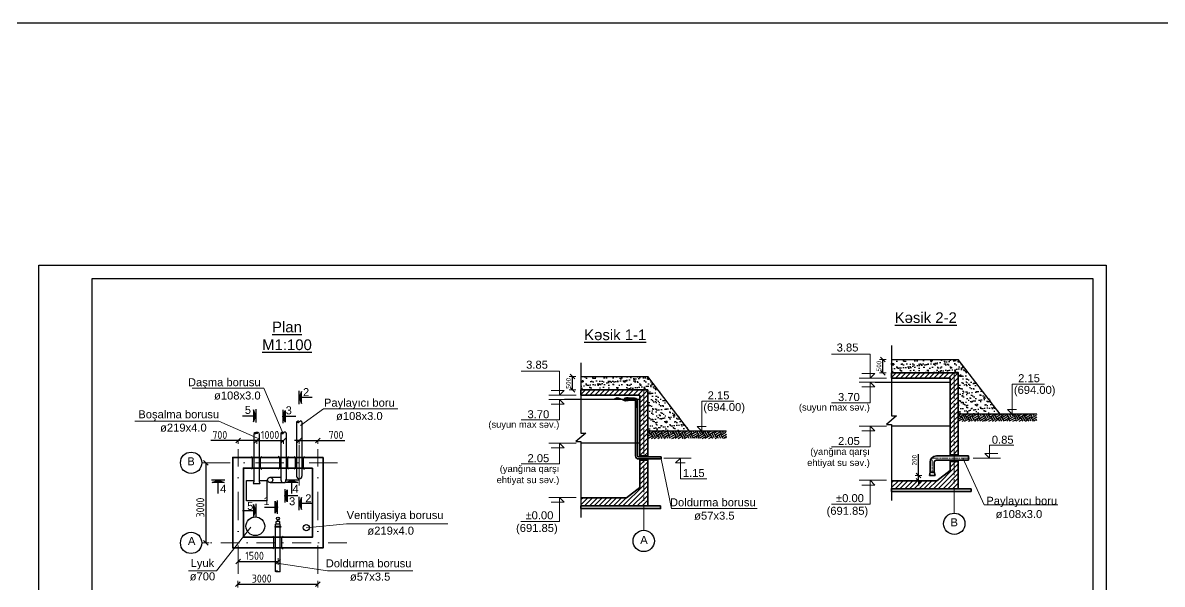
# Model space of a CAD drawing. Header units: millimetres. Extents: x -801831 to 71355, y -39540 to 11331.
# Drawn here: x -748381 to -705674, y -14607 to 6453 of the extents above; entities that cross this region are included whole.
import ezdxf

# ---------------------------------------------------------------- set-up
doc = ezdxf.new("R2010")
doc.units = ezdxf.units.MM
for name, pattern in [('ACAD_ISO08W100', [36, 24, -3, 6, -3]), ('CENTER2', [28.575, 19.05, -3.175, 3.175, -3.175]), ('Dot & Dashed', [6702.78, 3527.78, -1763.89, 0, -1411.11]), ('JIS_02_1.0', [2, 1, -1])]:
    doc.linetypes.add(name, pattern=pattern)
doc.layers.add('OXLAR_Ном._пера__7', color=7, linetype='Continuous', lineweight=13)
doc.styles.add('ARIAL', font='arial.ttf')
doc.styles.add('Arial-300', font='arial.ttf', dxfattribs={"height": 300})
doc.styles.add('ISO', font='isocp.shx', dxfattribs={"height": 175, "bigfont": 'bigfont.shx'})
doc.dimstyles.new('Aec_Arch_M', dxfattribs={"dimscale": 100, "dimtxt": 1.75, "dimasz": 1.75, "dimexe": 1.249, "dimexo": 0.625, "dimtad": 1, "dimdec": 0, "dimrnd": 1, "dimzin": 1, "dimdsep": 46, "dimtxsty": 'ISO', "dimblk": 'OBLIQUE', "dimcen": -0.175, "dimdle": 0.0005, "dimclrt": 256, "dimadec": 0, "dimazin": 0, "dimtfac": 175, "dimtdec": 0, "dimtix": 1, "dimtmove": 0, "dimatfit": 0, "dimldrblk": 'OBLIQUE', "dimfxl": 1, "dimtolj": 2, "dimlwe": 0, "dimarcsym": 0})

# ---------------------------------------------------------------- blocks, each defined once
blk = doc.blocks.new('_Oblique')
at = {"color": 0, "linetype": 'ByBlock', "lineweight": -2}
blk.add_line((-0.5, -0.5), (0.5, 0.5), dxfattribs=at)
blk = doc.blocks.new('*D101')
at = {"color": 0, "lineweight": 0, "transparency": 16777216}
for p, q in [((-740318, -14484), (-740318, -14733)), ((-737319, -14484), (-737319, -14733))]:
    blk.add_line(p, q, dxfattribs=at)
at = {"color": 0, "lineweight": -2, "transparency": 16777216}
blk.add_line((-740318, -14609), (-737319, -14609), dxfattribs=at)
at = {"layer": 'Defpoints', "color": 0, "transparency": 16777216}
for p in [(-740318, -13052), (-737319, -13252), (-737319, -14609)]:
    blk.add_point(p, dxfattribs=at)
at = {"color": 0, "lineweight": -2, "transparency": 16777216, "xscale": 175, "yscale": 175, "zscale": 175, "rotation": 180}
blk.add_blockref('_Oblique', (-740318, -14609), dxfattribs=at)
at = {"color": 0, "lineweight": -2, "transparency": 16777216, "xscale": 175, "yscale": 175, "zscale": 175}
blk.add_blockref('_Oblique', (-737319, -14609), dxfattribs=at)
at = {"lineweight": 5, "transparency": 16777216, "insert": (-739425, -14396), "char_height": 175, "attachment_point": 5, "style": 'ISO'}
blk.add_mtext('\\A2;{\\Fisocp,bigfont|c204;\\H1.7143x;3000}', dxfattribs=at)
blk = doc.blocks.new('*D102')
at = {"color": 0, "lineweight": -2, "transparency": 16777216}
for p, q in [((-740313, -9219), (-741329, -9219)), ((-739613, -9219), (-740313, -9219)), ((-739613, -9219), (-739438, -9219))]:
    blk.add_line(p, q, dxfattribs=at)
at = {"color": 0, "linetype": 'Dot & Dashed', "lineweight": 0, "transparency": 16777216}
for p, q in [((-740313, -9219), (-740313, -9343)), ((-739613, -9219), (-739613, -9343))]:
    blk.add_line(p, q, dxfattribs=at)
at = {"layer": 'Defpoints', "color": 0, "transparency": 16777216}
for p in [(-740313, -9188), (-739613, -9188), (-739613, -9219)]:
    blk.add_point(p, dxfattribs=at)
at = {"color": 0, "lineweight": -2, "transparency": 16777216, "xscale": 175, "yscale": 175, "zscale": 175}
blk.add_blockref('_Oblique', (-740313, -9219), dxfattribs=at)
at = {"color": 0, "lineweight": -2, "transparency": 16777216, "xscale": 175, "yscale": 175, "zscale": 175, "rotation": 180}
blk.add_blockref('_Oblique', (-739613, -9219), dxfattribs=at)
at = {"transparency": 16777216, "insert": (-740996, -9006), "char_height": 175, "attachment_point": 5, "style": 'ISO'}
blk.add_mtext('\\A2;{\\Fisocp,bigfont|c204;\\H1.7143x;700}', dxfattribs=at)
blk = doc.blocks.new('*D103')
at = {"color": 0, "linetype": 'Dot & Dashed', "lineweight": 0, "transparency": 16777216}
for p, q in [((-739613, -9219), (-739613, -9343)), ((-738613, -9219), (-738613, -9343))]:
    blk.add_line(p, q, dxfattribs=at)
at = {"color": 0, "lineweight": -2, "transparency": 16777216}
blk.add_line((-739613, -9219), (-738613, -9219), dxfattribs=at)
at = {"layer": 'Defpoints', "color": 0, "transparency": 16777216}
for p in [(-739613, -9206), (-738613, -9206), (-738613, -9219)]:
    blk.add_point(p, dxfattribs=at)
at = {"color": 0, "lineweight": -2, "transparency": 16777216, "xscale": 175, "yscale": 175, "zscale": 175, "rotation": 180}
blk.add_blockref('_Oblique', (-739613, -9219), dxfattribs=at)
at = {"color": 0, "lineweight": -2, "transparency": 16777216, "xscale": 175, "yscale": 175, "zscale": 175}
blk.add_blockref('_Oblique', (-738613, -9219), dxfattribs=at)
at = {"transparency": 16777216, "insert": (-739113, -9006), "char_height": 175, "attachment_point": 5, "style": 'ISO'}
blk.add_mtext('\\A2;{\\Fisocp,bigfont|c204;\\H1.7143x;1000}', dxfattribs=at)
blk = doc.blocks.new('*D104')
at = {"color": 0, "linetype": 'Dot & Dashed', "lineweight": 0, "transparency": 16777216}
for p, q in [((-740313, -13627), (-740313, -13877)), ((-738813, -13627), (-738813, -13877))]:
    blk.add_line(p, q, dxfattribs=at)
at = {"color": 0, "lineweight": -2, "transparency": 16777216}
blk.add_line((-740313, -13752), (-738813, -13752), dxfattribs=at)
at = {"layer": 'Defpoints', "color": 0, "transparency": 16777216}
for p in [(-740313, -13242), (-738813, -13242), (-738813, -13752)]:
    blk.add_point(p, dxfattribs=at)
at = {"color": 0, "lineweight": -2, "transparency": 16777216, "xscale": 175, "yscale": 175, "zscale": 175, "rotation": 180}
blk.add_blockref('_Oblique', (-740313, -13752), dxfattribs=at)
at = {"color": 0, "lineweight": -2, "transparency": 16777216, "xscale": 175, "yscale": 175, "zscale": 175}
blk.add_blockref('_Oblique', (-738813, -13752), dxfattribs=at)
at = {"transparency": 16777216, "insert": (-739694, -13539), "char_height": 175, "attachment_point": 5, "style": 'ISO'}
blk.add_mtext('\\A2;{\\Fisocp,bigfont|c204;\\H1.7143x;1500}', dxfattribs=at)
blk = doc.blocks.new('*D105')
at = {"color": 0, "lineweight": -2, "transparency": 16777216}
for p, q in [((-738023, -9219), (-738198, -9219)), ((-738023, -9219), (-737323, -9219)), ((-737323, -9219), (-736308, -9219))]:
    blk.add_line(p, q, dxfattribs=at)
at = {"color": 0, "linetype": 'Dot & Dashed', "lineweight": 0, "transparency": 16777216}
for p, q in [((-738023, -9219), (-738023, -9343)), ((-737323, -9219), (-737323, -9343))]:
    blk.add_line(p, q, dxfattribs=at)
at = {"layer": 'Defpoints', "color": 0, "transparency": 16777216}
for p in [(-738023, -9188), (-737323, -9188), (-737323, -9219)]:
    blk.add_point(p, dxfattribs=at)
at = {"color": 0, "lineweight": -2, "transparency": 16777216, "xscale": 175, "yscale": 175, "zscale": 175}
blk.add_blockref('_Oblique', (-738023, -9219), dxfattribs=at)
at = {"color": 0, "lineweight": -2, "transparency": 16777216, "xscale": 175, "yscale": 175, "zscale": 175, "rotation": 180}
blk.add_blockref('_Oblique', (-737323, -9219), dxfattribs=at)
at = {"transparency": 16777216, "insert": (-736641, -9006), "char_height": 175, "attachment_point": 5, "style": 'ISO'}
blk.add_mtext('\\A2;{\\Fisocp,bigfont|c204;\\H1.7143x;700}', dxfattribs=at)
blk = doc.blocks.new('*D106')
at = {"color": 0, "linetype": 'Dot & Dashed', "lineweight": 0, "transparency": 16777216}
for p, q in [((-741390, -10052), (-741640, -10052)), ((-741390, -13052), (-741640, -13052))]:
    blk.add_line(p, q, dxfattribs=at)
at = {"color": 0, "lineweight": -2, "transparency": 16777216}
blk.add_line((-741515, -10052), (-741515, -13052), dxfattribs=at)
at = {"layer": 'Defpoints', "color": 0, "transparency": 16777216}
for p in [(-740513, -10052), (-741515, -13052), (-740513, -13052)]:
    blk.add_point(p, dxfattribs=at)
at = {"color": 0, "lineweight": -2, "transparency": 16777216, "xscale": 175, "yscale": 175, "zscale": 175}
for p, rotation in [((-741515, -10052), 90), ((-741515, -13052), 270)]:
    blk.add_blockref('_Oblique', p, dxfattribs=dict(at, rotation=rotation))
at = {"transparency": 16777216, "insert": (-741728, -11730), "char_height": 175, "attachment_point": 5, "rotation": 90, "style": 'ISO'}
blk.add_mtext('\\A2;{\\Fisocp,bigfont|c204;\\H1.7143x;3000}', dxfattribs=at)
blk = doc.blocks.new('*D107')
at = {"color": 0, "lineweight": 0, "transparency": 16777216}
for p, q in [((-727655, -6820), (-727905, -6820)), ((-727655, -7320), (-727905, -7320))]:
    blk.add_line(p, q, dxfattribs=at)
at = {"color": 0, "lineweight": -2, "transparency": 16777216}
blk.add_line((-727780, -7320), (-727780, -6820), dxfattribs=at)
at = {"layer": 'Defpoints', "color": 0, "transparency": 16777216}
for p in [(-727780, -6820), (-727318, -6820), (-727318, -7320)]:
    blk.add_point(p, dxfattribs=at)
at = {"color": 0, "lineweight": -2, "transparency": 16777216, "xscale": 175, "yscale": 175, "zscale": 175}
for p, rotation in [((-727780, -6820), 90), ((-727780, -7320), 270)]:
    blk.add_blockref('_Oblique', p, dxfattribs=dict(at, rotation=rotation))
at = {"lineweight": 9, "transparency": 16777216, "insert": (-727930, -7070), "char_height": 175, "attachment_point": 5, "rotation": 90, "style": 'ISO'}
blk.add_mtext('\\A2;500', dxfattribs=at)
blk = doc.blocks.new('*D108')
at = {"color": 0, "lineweight": 0, "transparency": 16777216}
for p, q in [((-716017, -6175), (-716267, -6175)), ((-716017, -6675), (-716267, -6675))]:
    blk.add_line(p, q, dxfattribs=at)
at = {"color": 0, "lineweight": -2, "transparency": 16777216}
blk.add_line((-716142, -6675), (-716142, -6175), dxfattribs=at)
at = {"layer": 'Defpoints', "color": 0, "transparency": 16777216}
for p in [(-716142, -6175), (-715680, -6175), (-715680, -6675)]:
    blk.add_point(p, dxfattribs=at)
at = {"color": 0, "lineweight": -2, "transparency": 16777216, "xscale": 175, "yscale": 175, "zscale": 175}
for p, rotation in [((-716142, -6175), 90), ((-716142, -6675), 270)]:
    blk.add_blockref('_Oblique', p, dxfattribs=dict(at, rotation=rotation))
at = {"lineweight": 9, "transparency": 16777216, "insert": (-716292, -6425), "char_height": 175, "attachment_point": 5, "rotation": 90, "style": 'ISO'}
blk.add_mtext('\\A2;500', dxfattribs=at)
blk = doc.blocks.new('*D109')
at = {"color": 0, "lineweight": -2, "transparency": 16777216}
for p, q in [((-714813, -10526), (-714813, -9731)), ((-714813, -10725), (-714813, -10526)), ((-714813, -10725), (-714813, -10900))]:
    blk.add_line(p, q, dxfattribs=at)
at = {"color": 0, "lineweight": 0, "transparency": 16777216}
for p, q in [((-714688, -10526), (-714938, -10526)), ((-714688, -10725), (-714938, -10725))]:
    blk.add_line(p, q, dxfattribs=at)
at = {"layer": 'Defpoints', "color": 0, "transparency": 16777216}
for p in [(-714295, -10526), (-714813, -10725), (-714295, -10725)]:
    blk.add_point(p, dxfattribs=at)
at = {"color": 0, "lineweight": -2, "transparency": 16777216, "xscale": 175, "yscale": 175, "zscale": 175}
for p, rotation in [((-714813, -10526), 270), ((-714813, -10725), 90)]:
    blk.add_blockref('_Oblique', p, dxfattribs=dict(at, rotation=rotation))
at = {"lineweight": 9, "transparency": 16777216, "insert": (-714963, -9954), "char_height": 175, "attachment_point": 5, "rotation": 90, "style": 'ISO'}
blk.add_mtext('\\A2;200', dxfattribs=at)

msp = doc.modelspace()

# ---------------------------------------------------------------- hatches: boundary and pattern name
at = {"ltscale": 10}
h = msp.add_hatch(dxfattribs=at)
h.set_pattern_fill('AR-SAND', color=256, scale=5, style=0)
h.set_pattern_definition([(37.5, (-1677108.25, 1107227.18), (-8.000156, 244.70662), [0, -193.04, 0, -215.9, 0, -206.375]), (7.5, (-1677108.25, 1107227.18), (224.76164, 358.41255), [0, -104.14, 0, -173.99, 0, -66.675]), (327.5, (-1677264.46, 1107227.18), (395.496185, 0.718592), [0, -63.5, 0, -228.6, 0, -298.45]), (317.5, (-1677264.46, 1107227.18), (381.77823, 111.46466), [0, -31.75, 0, -149.86, 0, -171.45])])
h.paths.add_polyline_path([(-713317.3, -6175.5), (-715821.1, -6175.5), (-715821.1, -6675.4), (-712935.8, -6673.6)])
h = msp.add_hatch(dxfattribs=at)
h.set_pattern_fill('AR-SAND', color=256, scale=5, style=0)
h.set_pattern_definition([(37.5, (-1673967.72, 1105705.95), (-8.000156, 244.70662), [0, -193.04, 0, -215.9, 0, -206.375]), (7.5, (-1673967.72, 1105705.95), (224.76164, 358.41255), [0, -104.14, 0, -173.99, 0, -66.675]), (327.5, (-1674123.93, 1105705.95), (395.496185, 0.718592), [0, -63.5, 0, -228.6, 0, -298.45]), (317.5, (-1674123.93, 1105705.95), (381.77823, 111.46466), [0, -31.75, 0, -149.86, 0, -171.45])])
h.paths.add_polyline_path([(-713188.6, -6343.5), (-713317.3, -6675.4), (-713317.3, -8225.4), (-711747.4, -8194.8)])
h = msp.add_hatch(dxfattribs=at)
h.set_pattern_fill('AR-SAND', color=256, scale=5, style=0)
h.set_pattern_definition([(37.5, (-1688746.74, 1106582.91), (-8.000156, 244.70662), [0, -193.04, 0, -215.9, 0, -206.375]), (7.5, (-1688746.74, 1106582.9), (224.76164, 358.41255), [0, -104.14, 0, -173.99, 0, -66.675]), (327.5, (-1688902.95, 1106582.91), (395.496185, 0.718592), [0, -63.5, 0, -228.6, 0, -298.45]), (317.5, (-1688902.95, 1106582.9), (381.77823, 111.46466), [0, -31.75, 0, -149.86, 0, -171.45])])
h.paths.add_polyline_path([(-724955.8, -6819.7), (-727459.6, -6819.7), (-727459.6, -7319.7), (-724574.3, -7317.8)])
at = {"lineweight": 9, "ltscale": 10}
h = msp.add_hatch(dxfattribs=at)
h.set_pattern_fill('ANSI31', color=256, scale=40, style=0)
h.set_pattern_definition([(45, (-740883.49, -7128.29), (-89.80256, 89.80256), [])])
h.paths.add_polyline_path([(-713467.3, -6675.4), (-715821.1, -6675.4), (-715821.1, -6875.4), (-713617.3, -6875.4), (-713617.3, -9738.1), (-713467.3, -9738.1)])
h.paths.add_polyline_path([(-713317.3, -6675.4), (-713467.3, -6675.4), (-713467.3, -9738.1), (-713317.3, -9738.1)])
h.paths.add_polyline_path([(-713467.3, -11025.5), (-713317.3, -11025.5), (-713317.3, -10629.6), (-713317.3, -10336.6), (-713317.3, -10003.2), (-713467.3, -10003.2)])
h.paths.add_polyline_path([(-713467.3, -10003.2), (-713617.3, -10003.2), (-713617.3, -10339.4), (-714116.9, -10725.4), (-715821.1, -10725.4), (-715821.1, -11025.5), (-713467.3, -11025.5)])
at = {"ltscale": 10}
h = msp.add_hatch(dxfattribs=at)
h.set_pattern_fill('AR-SAND', color=256, scale=5, style=0)
h.set_pattern_definition([(37.5, (-1685606.21, 1105061.68), (-8.000156, 244.70662), [0, -193.04, 0, -215.9, 0, -206.375]), (7.5, (-1685606.2, 1105061.68), (224.76164, 358.41255), [0, -104.14, 0, -173.99, 0, -66.675]), (327.5, (-1685762.42, 1105061.68), (395.496185, 0.718592), [0, -63.5, 0, -228.6, 0, -298.45]), (317.5, (-1685762.42, 1105061.68), (381.77823, 111.46466), [0, -31.75, 0, -149.86, 0, -171.45])])
h.paths.add_polyline_path([(-724827.1, -6987.7), (-724955.8, -7319.7), (-724955.8, -8869.6), (-723385.8, -8839.1)])
h = msp.add_hatch(color=256)
h.paths.add_polyline_path([(-737935.4, -7382.9), (-737935.4, -7605.5), (-738024.7, -7605.5)])
h.paths.add_polyline_path([(-737935.4, -7605.5), (-737935.4, -7828), (-738024.7, -7605.5)])
at = {"lineweight": 9, "ltscale": 10}
h = msp.add_hatch(dxfattribs=at)
h.set_pattern_fill('ANSI31', color=256, scale=40, style=0)
h.set_pattern_definition([(45, (-752521.99, -7772.55), (-89.80256, 89.80256), [])])
h.paths.add_polyline_path([(-725105.8, -7319.7), (-727459.6, -7319.7), (-727459.6, -7519.7), (-725255.8, -7519.7), (-725255.8, -9794.2), (-725105.8, -9794.2)])
h.paths.add_polyline_path([(-724955.8, -7319.7), (-725105.8, -7319.7), (-725105.8, -9794.2), (-724955.8, -9794.2)])
h.paths.add_polyline_path([(-725105.8, -11669.7), (-724955.8, -11669.7), (-724955.8, -11273.8), (-724955.8, -10980.9), (-724955.8, -9952.3), (-725105.8, -9952.3)])
h.paths.add_polyline_path([(-725099.3, -9952.3), (-725249.3, -9952.3), (-725255.8, -10983.7), (-725755.3, -11369.7), (-727459.6, -11369.7), (-727459.6, -11669.7), (-725105.8, -11669.7)])
h = msp.add_hatch(color=256)
h.paths.add_polyline_path([(-739735.4, -8514.1), (-739735.4, -8291.5), (-739646, -8291.5)])
h.paths.add_polyline_path([(-739735.4, -8291.5), (-739735.4, -8069), (-739646, -8291.5)])
h = msp.add_hatch(color=256)
h.paths.add_polyline_path([(-738550.8, -8533.4), (-738550.8, -8310.9), (-738640.1, -8310.9)])
h.paths.add_polyline_path([(-738550.8, -8310.9), (-738550.8, -8088.3), (-738640.1, -8310.9)])
at = {"ltscale": 10}
h = msp.add_hatch(dxfattribs=at)
h.set_pattern_fill('EARTH', color=256, scale=30, angle=30, style=0)
h.set_pattern_definition([(30, (-1676409.8, 1107156.65), (69.72784, 260.22784), [190.5, -190.5]), (30, (-1676445.52, 1107218.51), (69.72784, 260.22784), [190.5, -190.5]), (30, (-1676481.24, 1107280.38), (69.72784, 260.22784), [190.5, -190.5]), (120, (-1676472.52, 1107312.9), (-260.22784, 69.72784), [190.5, -190.5]), (120, (-1676410.65, 1107348.63), (-260.22784, 69.72784), [190.5, -190.5]), (120, (-1676348.79, 1107384.35), (-260.22784, 69.72784), [190.5, -190.5])])
h.paths.add_polyline_path([(-710368.7, -8225.4), (-713317.3, -8225.4), (-713317.3, -8496.1), (-710368.7, -8496.1)])
h = msp.add_hatch(dxfattribs=at)
h.set_pattern_fill('EARTH', color=256, scale=30, angle=30, style=0)
h.set_pattern_definition([(30, (-1688048.3, 1106512.38), (69.72784, 260.22784), [190.5, -190.5]), (30, (-1688084.01, 1106574.24), (69.72784, 260.22784), [190.5, -190.5]), (30, (-1688119.73, 1106636.11), (69.72784, 260.22784), [190.5, -190.5]), (120, (-1688111.01, 1106668.64), (-260.22784, 69.72784), [190.5, -190.5]), (120, (-1688049.15, 1106704.36), (-260.22784, 69.72784), [190.5, -190.5]), (120, (-1687987.28, 1106740.08), (-260.22784, 69.72784), [190.5, -190.5])])
h.paths.add_polyline_path([(-722007.1, -8869.7), (-724955.8, -8869.7), (-724955.8, -9140.4), (-722007.1, -9140.4)])
h = msp.add_hatch(color=256)
h.paths.add_polyline_path([(-741282.5, -10793.2), (-741059.9, -10793.2), (-741059.9, -10703.9)])
h.paths.add_polyline_path([(-741059.9, -10793.2), (-740837.4, -10793.2), (-741059.9, -10703.9)])
h = msp.add_hatch(color=256)
h.paths.add_polyline_path([(-738472.3, -11515.4), (-738472.3, -11292.8), (-738561.6, -11292.8)])
h.paths.add_polyline_path([(-738472.3, -11292.8), (-738472.3, -11070.3), (-738561.6, -11292.8)])
h = msp.add_hatch(color=256)
h.paths.add_polyline_path([(-738519.9, -10793.2), (-738297.3, -10793.2), (-738297.3, -10703.9)])
h.paths.add_polyline_path([(-738297.3, -10793.2), (-738074.8, -10793.2), (-738297.3, -10703.9)])
h = msp.add_hatch(color=256)
h.paths.add_polyline_path([(-738920.8, -11495.2), (-738920.8, -11717.7), (-738831.5, -11717.7)])
h.paths.add_polyline_path([(-738920.8, -11717.7), (-738920.8, -11940.3), (-738831.5, -11717.7)])
h = msp.add_hatch(color=256)
h.paths.add_polyline_path([(-737935.4, -11353.4), (-737935.4, -11575.9), (-738024.7, -11575.9)])
h.paths.add_polyline_path([(-737935.4, -11575.9), (-737935.4, -11798.5), (-738024.7, -11575.9)])
h = msp.add_hatch(color=256)
h.paths.add_polyline_path([(-739735.4, -12066.6), (-739735.4, -11844.1), (-739646, -11844.1)])
h.paths.add_polyline_path([(-739735.4, -11844.1), (-739735.4, -11621.5), (-739646, -11844.1)])

# ---------------------------------------------------------------- linework, layer by layer
for p, q in [((-715821.1, -6175.4), (-713317.3, -6175.4)), ((-711747.3, -8225.4), (-713317.3, -6175.4)), ((-727459.6, -6819.7), (-724955.8, -6819.7)), ((-723385.8, -8869.7), (-724955.8, -6819.7)), ((-739766.3, -9854.6), (-739808.7, -9812.2)), ((-739466.3, -9854.6), (-739423.9, -9812.2)), ((-738760.7, -9852.2), (-738803.2, -9809.8)), ((-738460.7, -9852.2), (-738418.3, -9809.8)), ((-738166.6, -9852.3), (-738209, -9809.9)), ((-737866.6, -9852.3), (-737824.2, -9809.9)), ((-739766.3, -10254.6), (-739766.3, -9854.6)), ((-739466.3, -10254.6), (-739466.3, -9854.6)), ((-738760.7, -9852.2), (-738760.7, -10252.2)), ((-738460.7, -9852.2), (-738460.7, -10252.2)), ((-738166.6, -9852.3), (-738166.6, -10252.3)), ((-737866.6, -9852.3), (-737866.6, -10252.3)), ((-739766.3, -10254.6), (-739808.7, -10297.1)), ((-739466.3, -10254.6), (-739423.9, -10297.1)), ((-738760.7, -10252.2), (-738803.2, -10294.6)), ((-738460.7, -10252.2), (-738418.3, -10294.6)), ((-738166.6, -10252.3), (-738209, -10294.7)), ((-737866.6, -10252.3), (-737824.2, -10294.7)), ((-738969, -12842.3), (-739011.5, -12799.8)), ((-738669, -12842.3), (-738626.6, -12799.8)), ((-738969, -13242.3), (-738969, -12842.3)), ((-738669, -13242.3), (-738669, -12842.3)), ((-738969, -13242.3), (-739011.5, -13284.7)), ((-738669, -13242.3), (-738626.6, -13284.7))]:
    msp.add_line(p, q)
at = {"linetype": 'CENTER2', "lineweight": 5, "ltscale": 50}
for p, q in [((-713467.3, -11940.6), (-713467.3, -6675.4)), ((-725105.8, -12584.9), (-725105.8, -7319.7))]:
    msp.add_line(p, q, dxfattribs=at)
at = {"lineweight": 15}
for p, q in [((-742036, -7257.8), (-739340.8, -7257.8)), ((-739340.8, -7257.8), (-738627.5, -8960.4)), ((-737967.5, -8651.6), (-737105.3, -8029.1)), ((-744182.5, -8488.1), (-741028.9, -8488.1)), ((-741028.9, -8488.1), (-739586.6, -9132.9)), ((-724456.4, -9909.4), (-724063.3, -11760.1)), ((-712341.1, -11631.1), (-713149.1, -9875.4)), ((-724063.3, -11760.1), (-720857.3, -11760.1)), ((-712341.1, -11631.1), (-709582, -11631.1)), ((-736242.1, -12344.2), (-737754.8, -12485.5)), ((-732445, -12344.2), (-736242.1, -12344.2)), ((-741124.3, -14098.3), (-739832.2, -12471.3)), ((-738864.9, -13818.5), (-736962.9, -14105)), ((-741124.3, -14098.3), (-742175.9, -14098.3)), ((-733757, -14105), (-736962.9, -14105))]:
    msp.add_line(p, q, dxfattribs=at)
at = {"lineweight": 15, "ltscale": 10}
for p, q in [((-716003.1, -6875.4), (-717028.5, -6875.4)), ((-716003.1, -7027.5), (-717028.5, -7027.5)), ((-727641.6, -7519.7), (-728667, -7519.7)), ((-727641.6, -7671.8), (-728667, -7671.8)), ((-716003.1, -8675.4), (-717028.5, -8675.4)), ((-727641.6, -9319.7), (-728667, -9319.7)), ((-724354, -9875.1), (-723328.6, -9875.1)), ((-712762.3, -9875.4), (-711736.9, -9875.4))]:
    msp.add_line(p, q, dxfattribs=at)
at = {"lineweight": 25, "ltscale": 10}
for p, q in [((-716433.2, -7025.6), (-713617.3, -7025.6)), ((-728071.7, -7669.8), (-725255.8, -7669.8))]:
    msp.add_line(p, q, dxfattribs=at)
at = {"ltscale": 2}
for p, q in [((-738024.7, -7855.5), (-738024.7, -7355.5)), ((-739646, -8041.5), (-739646, -8541.5)), ((-738640.1, -8060.9), (-738640.1, -8560.9)), ((-740809.9, -10703.9), (-741309.9, -10703.9)), ((-738561.6, -11042.8), (-738561.6, -11542.8)), ((-738047.3, -10703.9), (-738547.3, -10703.9)), ((-738831.5, -11967.7), (-738831.5, -11467.7)), ((-738024.7, -11825.9), (-738024.7, -11325.9)), ((-739646, -11594.1), (-739646, -12094.1))]:
    msp.add_line(p, q, dxfattribs=at)
at = {"ltscale": 10}
for p, q in [((-726127.8, -7624.7), (-726104.3, -7601.2)), ((-726113.7, -7624.7), (-726097.2, -7608.2)), ((-726093.4, -7607.4), (-725807.3, -7731.1)), ((-726089.8, -7598.1), (-725804.2, -7720.3))]:
    msp.add_line(p, q, dxfattribs=at)
at = {"lineweight": 35, "ltscale": 10}
for p, q in [((-725686.4, -7704.4), (-725686.4, -7624.9)), ((-725686.4, -7624.9), (-725454.7, -7624.9)), ((-725800.3, -7719.3), (-725788.3, -7704.4)), ((-725792.5, -7725.6), (-725775.5, -7704.4)), ((-725454.7, -7704.4), (-725686.4, -7704.4)), ((-725414.9, -9790.1), (-725414.9, -7744.2)), ((-725335.4, -7744.2), (-725335.4, -9790.1)), ((-714209, -9809.5), (-714209, -9809.4)), ((-712935.8, -9795.9), (-714135.8, -9795.9)), ((-712935.8, -9795.9), (-712935.8, -9954.9)), ((-725295.7, -9829.9), (-724456.4, -9829.9)), ((-724456.4, -9909.4), (-725295.7, -9909.4)), ((-724456.4, -9829.9), (-724456.4, -9909.4)), ((-714374.3, -10034.4), (-714374.3, -10405.8)), ((-714215.3, -10405.8), (-714215.3, -10034.4)), ((-714135.8, -9954.9), (-712935.8, -9954.9)), ((-714215.3, -10405.8), (-714374.3, -10405.8))]:
    msp.add_line(p, q, dxfattribs=at)
at = {"linetype": 'ACAD_ISO08W100', "lineweight": 5, "ltscale": 10}
for p, q in [((-725375.2, -7984.6), (-725375.2, -7664.7)), ((-714294.8, -9875.4), (-712896.9, -9875.4)), ((-714294.8, -9945.6), (-714294.8, -10442.5))]:
    msp.add_line(p, q, dxfattribs=at)
at = {"lineweight": 5}
msp.add_line((-737105.3, -8029.1), (-734327.6, -8029.1), dxfattribs=at)
at = {"lineweight": 30, "ltscale": 100}
for p, q in [((-738116.6, -8518.9), (-738116.6, -10553.4)), ((-737916.6, -8518.9), (-737916.6, -10553.4)), ((-739716.3, -8954.4), (-739716.3, -10754.6)), ((-739516.3, -8954.4), (-739516.3, -10754.6)), ((-738710.7, -8936.6), (-738710.7, -10693.1)), ((-738510.7, -8936.6), (-738510.7, -10693.1)), ((-739110.7, -10593.1), (-738710.7, -10593.1)), ((-739716.3, -10754.6), (-739741.7, -10827.7)), ((-739741.7, -10827.7), (-739491, -10827.7)), ((-739516.3, -10754.6), (-739491, -10827.7)), ((-739109.7, -10793.1), (-738610.7, -10793.1)), ((-738903, -12438.2), (-738903, -12354.2)), ((-738735, -12354.2), (-738903, -12354.2)), ((-738886.2, -12354.2), (-738886.2, -12256.2)), ((-738751.8, -12256.2), (-738886.2, -12256.2)), ((-738819, -12256.2), (-738819, -12200.2)), ((-738751.8, -12354.2), (-738751.8, -12256.2)), ((-738735, -12438.2), (-738735, -12354.2)), ((-738707, -12438.2), (-738931, -12438.2)), ((-738931, -12438.2), (-738931, -12466.2)), ((-738707, -12466.2), (-738931, -12466.2)), ((-738903, -14129.6), (-738903, -12466.2)), ((-738735, -14134), (-738735, -12466.2)), ((-738707, -12438.2), (-738707, -12466.2))]:
    msp.add_line(p, q, dxfattribs=at)
at = {"linetype": 'Continuous', "ltscale": 50}
for p, q in [((-710373.8, -8225.4), (-713317.3, -8225.4)), ((-722012.3, -8869.7), (-724955.8, -8869.6))]:
    msp.add_line(p, q, dxfattribs=at)
at = {"color": 7}
for p, q in [((-713617.3, -8675.4), (-715821.1, -8675.4)), ((-725255.8, -9319.7), (-727459.6, -9319.7)), ((-725255.8, -9781.2), (-724955.8, -9781.2)), ((-713617.3, -9743.7), (-713317.3, -9743.7)), ((-725255.8, -9954.5), (-724955.8, -9954.5)), ((-713617.3, -10002.5), (-713317.3, -10002.5))]:
    msp.add_line(p, q, dxfattribs=at)
at = {"lineweight": 0}
msp.add_line((-738023.3, -9376.4), (-738023.3, -10905.6), dxfattribs=at)
at = {"lineweight": 13, "ltscale": 10}
for p, q in [((-716003.1, -10708.9), (-717028.5, -10708.9)), ((-727641.6, -11353.2), (-728667, -11353.2))]:
    msp.add_line(p, q, dxfattribs=at)
at = {"color": 4, "lineweight": 30}
msp.add_lwpolyline([(-801831.4, 6452.8), (-655004.8, 6452.8), (-655004.8, -39540.3), (-801831.4, -39540.3)], close=True, dxfattribs=at)
for points in [[(-747776.5, -2642.7), (-707776.5, -2642.7), (-707776.5, -31342.7), (-747776.5, -31342.7)], [(-745776.5, -3142.7), (-708276.5, -3142.7), (-708276.5, -30842.7), (-745776.5, -30842.7)]]:
    msp.add_lwpolyline(points, close=True)
at = {"lineweight": 15, "ltscale": 2}
for points in [[(-718066.4, -5974.7), (-716622.4, -5974.7), (-716622.4, -6875.4), (-716445.6, -6698.6), (-716936.4, -6698.6)], [(-729704.9, -6619), (-728260.9, -6619), (-728260.9, -7519.7), (-728084.1, -7342.9), (-728574.9, -7342.9)], [(-718066.4, -7801.5), (-716622.4, -7801.5), (-716622.4, -7027.5), (-716445.6, -7204.3), (-716936.4, -7204.3)], [(-710087.7, -7099.8), (-711291.5, -7099.8), (-711291.5, -8225.4), (-711468.3, -8048.7), (-711133, -8048.7)], [(-729704.9, -8445.7), (-728260.9, -8445.7), (-728260.9, -7671.8), (-728084.1, -7848.5), (-728574.9, -7848.5)], [(-721726.2, -7744.1), (-722930, -7744.1), (-722930, -8869.7), (-723106.8, -8692.9), (-722771.5, -8692.9)], [(-718066.4, -9449.4), (-716622.4, -9449.4), (-716622.4, -8675.4), (-716445.6, -8852.2), (-716936.4, -8852.2)], [(-729704.9, -10093.6), (-728260.9, -10093.6), (-728260.9, -9319.7), (-728084.1, -9496.4), (-728574.9, -9496.4)], [(-711237.1, -9391.6), (-712143, -9391.6), (-712143, -9875.4), (-712319.8, -9698.6), (-711829, -9698.6)], [(-722746.2, -10649.1), (-723734.7, -10649.1), (-723734.7, -9875.1), (-723911.4, -10051.9), (-723556.4, -10051.9)]]:
    msp.add_lwpolyline(points, dxfattribs=at)
at = {"ltscale": 10}
for points in [[(-715821.1, -5658), (-715821.1, -8294.9), (-715637.3, -8294.9), (-716009.1, -8612.4), (-715821.1, -8612.4), (-715821.1, -11465.3)], [(-727459.6, -6302.2), (-727459.6, -8939.2), (-727275.8, -8939.2), (-727647.6, -9256.7), (-727459.6, -9256.7), (-727459.6, -12109.5)]]:
    msp.add_lwpolyline(points, dxfattribs=at)
at = {"lineweight": 35}
for points in [[(-715821.1, -6675.4), (-713317.3, -6675.4), (-713317.3, -9795.9), (-713617.3, -9795.9), (-713617.3, -6875.4), (-715821.1, -6875.4), (-715821.1, -6675.4)], [(-727459.6, -7319.7), (-724955.8, -7319.7), (-724955.8, -9829.9), (-725255.8, -9829.9), (-725255.8, -7519.7), (-727459.6, -7519.7), (-727459.6, -7319.7)], [(-727459.6, -11669.7), (-724955.8, -11669.7), (-724955.8, -11273.8), (-724955.8, -10980.9), (-724955.8, -9909.4), (-725255.8, -9909.4), (-725255.8, -10983.7), (-725755.3, -11369.7), (-727459.6, -11369.7)], [(-715821.1, -11025.5), (-713317.3, -11025.5), (-713317.3, -10629.6), (-713317.3, -10336.6), (-713317.3, -9954.9), (-713617.3, -9954.9), (-713617.3, -10339.4), (-714116.9, -10725.4), (-715821.1, -10725.4)]]:
    msp.add_lwpolyline(points, dxfattribs=at)
for points in [[(-737530.3, -7605.5), (-738024.7, -7605.5), (-737935.4, -7828), (-737935.4, -7382.9), (-738024.7, -7605.5)], [(-740140.5, -8291.5), (-739646, -8291.5), (-739735.4, -8069), (-739735.4, -8514.1), (-739646, -8291.5)], [(-738145.7, -8310.9), (-738640.1, -8310.9), (-738550.8, -8088.3), (-738550.8, -8533.4), (-738640.1, -8310.9)], [(-741059.9, -11198.3), (-741059.9, -10703.9), (-740837.4, -10793.2), (-741282.5, -10793.2), (-741059.9, -10703.9)], [(-739236.3, -10719.6), (-739236.3, -11479.6), (-739996.3, -11479.6), (-739996.3, -10719.6), (-739716.3, -10719.6)], [(-739516.3, -10719.6), (-739236.3, -10719.6)], [(-739516.3, -10719.6), (-739236.3, -10719.6)], [(-739364.3, -10719.6), (-739363.2, -10719.6)], [(-738067.2, -11292.8), (-738561.6, -11292.8), (-738472.3, -11070.3), (-738472.3, -11515.4), (-738561.6, -11292.8)], [(-738297.3, -11198.3), (-738297.3, -10703.9), (-738074.8, -10793.2), (-738519.9, -10793.2), (-738297.3, -10703.9)], [(-739325.9, -11717.7), (-738831.5, -11717.7), (-738920.8, -11940.3), (-738920.8, -11495.2), (-738831.5, -11717.7)], [(-737530.3, -11575.9), (-738024.7, -11575.9), (-737935.4, -11798.5), (-737935.4, -11353.4), (-738024.7, -11575.9)], [(-740140.5, -11844.1), (-739646, -11844.1), (-739735.4, -11621.5), (-739735.4, -12066.6), (-739646, -11844.1)]]:
    msp.add_lwpolyline(points)
at = {"ltscale": 10}
for points in [[(-726195.8, -7664.7), (-726195.8, -7664.7), (-726195.8, -7644.7), (-726195.8, -7644.7), (-726045.8, -7644.7), (-726045.8, -7644.7), (-726045.8, -7664.7), (-726045.8, -7664.7)], [(-726087.5, -7644.7), (-726087.5, -7644.7), (-726087.5, -7624.7), (-726087.5, -7624.7), (-726154, -7624.7), (-726154, -7624.7), (-726154, -7644.7), (-726154, -7644.7)], [(-725703, -7598.4), (-725703, -7598.4), (-725686.4, -7598.4), (-725686.4, -7598.4), (-725686.4, -7731), (-725686.4, -7731), (-725703, -7731), (-725703, -7731)]]:
    msp.add_lwpolyline(points, close=True, dxfattribs=at)
at = {"lineweight": 35, "ltscale": 10}
for points in [[(-725811, -7624.9), (-725811, -7624.9), (-725752.9, -7624.9), (-725752.9, -7624.9), (-725752.9, -7704.4), (-725752.9, -7704.4), (-725811, -7704.4), (-725811, -7704.4)], [(-725752.9, -7615), (-725752.9, -7615), (-725703, -7615), (-725703, -7615), (-725703, -7714.4), (-725703, -7714.4), (-725752.9, -7714.4), (-725752.9, -7714.4)], [(-714399.8, -10525.8), (-714189.8, -10525.8), (-714215.3, -10405.8), (-714374.3, -10405.8)]]:
    msp.add_lwpolyline(points, close=True, dxfattribs=at)
at = {"lineweight": 35}
for points in [[(-737123.3, -9852.2), (-737123.3, -13242.3), (-740513.4, -13242.3), (-740513.4, -9852.2)], [(-737523.4, -10252.3), (-737523.4, -12842.2), (-740113.3, -12842.2), (-740113.3, -10252.3)], [(-712839.3, -11025.5), (-715821.1, -11025.5), (-715821.1, -11125.5), (-712839.3, -11125.5)], [(-724477.8, -11669.7), (-727459.6, -11669.7), (-727459.6, -11769.7), (-724477.8, -11769.7)]]:
    msp.add_lwpolyline(points, close=True, dxfattribs=at)
at = {"lineweight": 5, "ltscale": 2}
for points in [[(-718069.2, -11609.6), (-716622.4, -11609.6), (-716622.4, -10708.9), (-716445.6, -10885.7), (-716936.4, -10885.7)], [(-729707.6, -12253.8), (-728260.9, -12253.8), (-728260.9, -11353.2), (-728084.1, -11530), (-728574.9, -11530)]]:
    msp.add_lwpolyline(points, dxfattribs=at)
at = {"lineweight": 35, "ltscale": 10}
msp.add_circle((-725800.3, -7727.3), 8, dxfattribs=at)
at = {"ltscale": 2}
for centre in [(-742071.6, -10052.3), (-713467.3, -12340.6), (-742071.6, -13054.8), (-725105.8, -12984.9)]:
    msp.add_circle(centre, 400, dxfattribs=at)
at = {"lineweight": 30, "ltscale": 100}
for centre, radius in [((-739109.7, -10693.1), 100), ((-738819, -12144.2), 56)]:
    msp.add_circle(centre, radius, dxfattribs=at)
msp.add_circle((-739664.8, -12432.6), 350)
at = {"lineweight": 30, "ltscale": 2}
msp.add_circle((-737754.8, -12485.5), 114.4, dxfattribs=at)
at = {"lineweight": 35, "ltscale": 10}
for centre, radius, start, end in [((-725454.7, -7744.2), 119.2, 0, 90), ((-725454.7, -7744.2), 39.8, 0, 90), ((-725295.7, -9790.1), 119.3, 180, 270), ((-725295.7, -9790.1), 39.8, 180, 270), ((-714135.8, -10034.4), 238.5, 90, 180), ((-714135.8, -10034.4), 79.5, 90, 180)]:
    msp.add_arc(centre, radius, start, end, dxfattribs=at)
at = {"lineweight": 30, "ltscale": 100}
for centre in [(-738016.6, -10553.4), (-738610.7, -10693.1)]:
    msp.add_arc(centre, 100, 180, 0, dxfattribs=at)
for points, knots in [([(-737916.6, -8518.9), (-737903.4, -8518.9), (-737966.5, -8455.3), (-738010.2, -8505.3), (-738047, -8570.7), (-738088.7, -8539.7), (-738116.6, -8518.9)], [0, 0, 0, 0, 39.7432717, 120.8575592, 160.5489762, 241.6378693, 241.6378693, 241.6378693, 241.6378693]), ([(-738016.6, -8518.9), (-738024.3, -8508.1), (-738048.9, -8473.3), (-738089, -8500.3), (-738116.6, -8518.9)], [0, 0, 0, 0, 36.022627, 116.076665, 116.076665, 116.076665, 116.076665]), ([(-739516.3, -8940.6), (-739532.5, -8932.3), (-739574.6, -8910.7), (-739634.3, -8907.7), (-739755, -8942.3), (-739626.6, -8966.8), (-739586.6, -8935.8), (-739564.4, -8918.6)], [0, 0, 0, 0, 52.8341004, 137.8604036, 209.5412677, 281.2913694, 370.9419765, 370.9419765, 370.9419765, 370.9419765]), ([(-738510.7, -8936.6), (-738497.5, -8936.6), (-738560.6, -8872.9), (-738604.4, -8923), (-738641.2, -8988.4), (-738682.8, -8957.4), (-738710.7, -8936.6)], [0, 0, 0, 0, 39.7432717, 120.8575592, 160.5489762, 241.6378693, 241.6378693, 241.6378693, 241.6378693]), ([(-738610.7, -8936.6), (-738618.4, -8925.8), (-738643, -8890.9), (-738683.1, -8917.9), (-738710.7, -8936.6)], [0, 0, 0, 0, 36.022627, 116.076665, 116.076665, 116.076665, 116.076665]), ([(-738735, -14134), (-738717.8, -14134), (-738793.4, -14158.1), (-738817.4, -14127.1), (-738862.1, -14104), (-738889.4, -14121.1), (-738903, -14129.6)], [0, 0, 0, 0, 51.610943, 89.7902396, 135.2000198, 180.6097999, 180.6097999, 180.6097999, 180.6097999]), ([(-738819, -14129.6), (-738832.9, -14137), (-738860.9, -14151.8), (-738888.9, -14137), (-738903, -14129.6)], [0, 0, 0, 0, 44.2439694, 89.0742307, 89.0742307, 89.0742307, 89.0742307])]:
    msp.add_open_spline(points, degree=3, knots=knots)
at = {"layer": 'OXLAR_Ном._пера__7', "linetype": 'Dot & Dashed', "lineweight": 5, "ltscale": 0.3}
for p, q in [((-740313.3, -14216.1), (-740313.3, -9540.6)), ((-737323.3, -14216.1), (-737323.3, -9540.6)), ((-741671.6, -10052.3), (-736234.5, -10052.3))]:
    msp.add_line(p, q, dxfattribs=at)
at = {"layer": 'OXLAR_Ном._пера__7', "linetype": 'Dot & Dashed', "lineweight": 5, "ltscale": 0.2}
msp.add_line((-736234.5, -13052.3), (-741671.6, -13052.3), dxfattribs=at)

# ---------------------------------------------------------------- texts
at = {"ltscale": 2}
for s, insert, char_height, width, attachment_point, style in [('{\\fArial|b0|i0|c238|p34;\\LKəsik 2\\fArial|b0|i0|c204|p34;-\\fArial|b0|i0|c238|p34;2}', (-715701.1, -4407.9), 400, 2449.491, 1, 'Arial-300'), ('\\pxqc;{\\fArial|b0|i0|c238|p34;\\LPlan M1:100}', (-738836.2, -4757.6), 400, 714.003, 1, 'ARIAL'), ('{\\fArial|b0|i0|c238|p34;\\LKəsik 1\\fArial|b0|i0|c204|p34;-\\fArial|b0|i0|c238|p34;1}', (-727339.6, -5052.2), 400, 2449.491, 1, 'Arial-300'), ('{\\fArial|b0|i0|c238|p34;(yanğına qarşı ehtiyat su səv.)}', (-716632.6, -10246.1), 250, 3001.027, 9, 'Arial-300'), ('{\\fArial|b0|i0|c238|p34;B}', (-741935.1, -10145.8), 300, 280.325, 9, 'ARIAL'), ('{\\fArial|b0|i0|c238|p34;(yanğına qarşı ehtiyat su səv.)}', (-728271.1, -10890.4), 250, 3001.027, 9, 'Arial-300'), ('{\\fArial|b0|i0|c238|p34;B}', (-713330.9, -12434.2), 300, 280.325, 9, 'ARIAL'), ('{\\fArial|b0|i0|c238|p34;A}', (-724959.2, -13093.8), 300, 280.325, 9, 'ARIAL'), ('{\\fArial|b0|i0|c238|p34;A}', (-741912, -13134), 300, 280.325, 9, 'ARIAL')]:
    msp.add_mtext(s, dxfattribs=dict(at, insert=insert, char_height=char_height, width=width, attachment_point=attachment_point, style=style))
at = {"color": 0, "lineweight": 25, "char_height": 300, "style": 'Arial-300'}
for s, insert, width, attachment_point in [('{\\fArial|b0|i0|c238|p34;3.}85', (-717875.9, -5577.8), 878.07, 1), ('{\\fArial|b0|i0|c238|p34;3.}85', (-729514.4, -6222.1), 878.07, 1), ('{\\fArial|b0|i0|c238|p34;2.15}', (-710256.8, -6728.6), 2190.526, 3), ('{\\fArial|b0|i0|c238|p34;2.15}', (-721895.2, -7372.8), 2190.526, 3), ('{\\fArial|b0|i0|c238|p34;3.}70', (-717824.5, -7436.4), 5754.444, 1), ('{\\fArial|b0|i0|c238|p34;3.}70', (-729463, -8080.7), 5754.444, 1), ('{\\fArial|b0|i0|c238|p34;2.05}', (-717824.5, -9084.3), 5754.444, 1), ('{\\fArial|b0|i0|c238|p34;0.85}', (-712059.8, -9341.5), 5754.444, 7), ('{\\fArial|b0|i0|c238|p34;2.05}', (-729463, -9728.6), 5754.444, 1), ('{\\fArial|b0|i0|c238|p34;1.15}', (-722823.8, -10284), 5754.444, 3), ('%%P0.00', (-717899.9, -11227.2), 5754.444, 1), ('%%P0.00', (-729538.4, -11871.5), 5754.444, 1)]:
    msp.add_mtext(s, dxfattribs=dict(at, insert=insert, width=width, attachment_point=attachment_point))
at = {"linetype": 'JIS_02_1.0', "lineweight": 5, "char_height": 300, "style": 'ARIAL'}
for s, insert, width, attachment_point in [('\\pxi0.80433;{\\fArial|b0|i0|c238|p34;Daşma borusu }    \\P\\pi2.4077;ø108х3{\\fArial|b0|i0|c238|p34;.0}\\P\\pi0;   ', (-739466.7, -8186.6), 3145.562, 9), ('{\\fArial|b0|i0|c238|p34;Boşalma borusu}     ø{\\fArial|b0|i0|c238|p34;219}х{\\fArial|b0|i0|c238|p34;4.0}', (-742536.5, -8486.2), 3145.562, 5), ('\\pxi0.80433;{\\fArial|b0|i0|c238|p34;Ventilyasiya borusu }    \\P\\pi0;   ', (-736483.8, -12753), 4864.469, 7)]:
    msp.add_mtext(s, dxfattribs=dict(at, insert=insert, width=width, attachment_point=attachment_point))
at = {"linetype": 'JIS_02_1.0', "char_height": 300, "style": 'ARIAL'}
for s, insert, attachment_point in [('{\\fArial|b0|i0|c238|p34;2}   ', (-737878.3, -7550.8), 7), ('{\\fArial|b0|i0|c238|p34;5}    ', (-740058.9, -8221), 7), ('{\\fArial|b0|i0|c238|p34;3}   ', (-738295.5, -8237.9), 9), ('{\\fArial|b0|i0|c238|p34;4}   ', (-740752.7, -11178.2), 9), ('{\\fArial|b0|i0|c238|p34;4}   ', (-738039.8, -11178.2), 9), ('{\\fArial|b0|i0|c238|p34;5}    ', (-739971.6, -11822.8), 7), ('{\\fArial|b0|i0|c238|p34;1}    ', (-739130.7, -11640.7), 9), ('{\\fArial|b0|i0|c238|p34;3}   ', (-738168.8, -11648), 9), ('{\\fArial|b0|i0|c238|p34;2}   ', (-737793.6, -11533), 7)]:
    msp.add_mtext(s, dxfattribs=dict(at, insert=insert, attachment_point=attachment_point))
at = {"ltscale": 2, "attachment_point": 9, "style": 'Arial-300'}
for s, insert, char_height in [('{\\fArial|b0|i0|c238|p34;(694.0}0{\\fArial|b0|i0|c238|p34;)}', (-709673.2, -7557.9), 300), ('{\\fArial|b0|i0|c238|p34;(694.0}0{\\fArial|b0|i0|c238|p34;)}', (-721311.7, -8202.2), 300), ('{\\fArial|b0|i0|c238|p34;(suyun max səv.)}', (-716632.6, -8169.2), 250), ('{\\fArial|b0|i0|c238|p34;(suyun max səv.)}', (-728271.1, -8813.5), 250), ('{\\fArial|b0|i0|c238|p34;(691.85)}', (-716693.4, -12092.6), 300), ('{\\fArial|b0|i0|c238|p34;(691.85)}', (-728331.9, -12736.8), 300)]:
    msp.add_mtext(s, dxfattribs=dict(at, insert=insert, char_height=char_height))
at = {"color": 7, "linetype": 'JIS_02_1.0', "lineweight": 5, "char_height": 300}
for s, insert, width, attachment_point, style in [('\\pxqc;{\\fArial|b0|i0|c238|p34;Paylayıcı boru\\P}ø108х{\\fArial|b0|i0|c238|p34;3.}0', (-734047.1, -8454.7), 3439.041, 9, 'Arial-300'), ('{\\fArial|b0|i0|c238|p34;Paylayıcı boru\\P\\pxsm0.8;\\fArial|b0|i0|c204|p34;\\C4;  } ø108х3{\\fArial|b0|i0|c238|p34;.}0{\\fArial|b0|i0|c238|p34;\\P}    ', (-712266.5, -12533.5), 3145.562, 7, 'ARIAL'), ('{\\fArial|b0|i0|c238|p34;\\P\\pxsm0.8;\\fArial|b0|i0|c204|p34;\\C4;  } ø{\\fArial|b0|i0|c238|p34;219}х{\\fArial|b0|i0|c238|p34;4.}0{\\fArial|b0|i0|c238|p34;\\P}    ', (-733718.4, -11947.8), 3145.562, 3, 'ARIAL')]:
    msp.add_mtext(s, dxfattribs=dict(at, insert=insert, width=width, attachment_point=attachment_point, style=style))
at = {"linetype": 'JIS_02_1.0', "char_height": 300, "attachment_point": 5, "style": 'ARIAL'}
for s, insert, width in [('{\\fArial|b0|i0|c238|p34;Doldurma borusu } ø{\\fArial|b0|i0|c238|p34;57}х3{\\fArial|b0|i0|c238|p34;.}5\\P    ', (-722459.3, -12038.1), 4324.248), ('{\\fArial|b0|i0|c238|p34;Lyuk \\P\\fArial|b0|i0|c204|p34;ø\\fArial|b0|i0|c238|p34;700}', (-741647.8, -14065.2), 1432.445), ('{\\fArial|b0|i0|c238|p34;Doldurma borusu } ø{\\fArial|b0|i0|c238|p34;57}х3{\\fArial|b0|i0|c238|p34;.}5\\P    ', (-735360.9, -14326.1), 4324.248)]:
    msp.add_mtext(s, dxfattribs=dict(at, insert=insert, width=width))

# ---------------------------------------------------------------- dimensions: what is measured, and where the dimension line sits
at = {"lineweight": 9}
for base, p1, p2, picture, middle in [((-716142, -6175.4), (-715679.7, -6675.4), (-715679.7, -6175.4), '*D108', (-716292, -6425.4)), ((-727780.5, -6819.7), (-727318.2, -7319.7), (-727318.2, -6819.7), '*D107', (-727930.5, -7069.7))]:
    dim = msp.add_linear_dim(base=base, p1=p1, p2=p2, angle=90, dimstyle='Aec_Arch_M', override={"dimfxl": 1.25, "dimfxlon": 1}, dxfattribs=at)
    dim.commit()
    dim.dimension.update_dxf_attribs({"geometry": picture, "text_midpoint": middle})
for base, p1, p2, angle, picture, middle, dimtype in [((-739613.3, -9218.6), (-740313.3, -9188.2), (-739613.3, -9188.2), 0, '*D102', (-740995.9, -9218.6), 161), ((-738613.2, -9218.6), (-739613.2, -9206.1), (-738613.2, -9206.1), 0, '*D103', (-739113.2, -9218.6), 161), ((-737323.3, -9218.6), (-738023.3, -9188.2), (-737323.3, -9188.2), 0, '*D105', (-736640.7, -9218.6), 161), ((-738813.1, -13751.9), (-740313.3, -13242.3), (-738813.1, -13242.3), 180, '*D104', (-739694.4, -13751.9), 160)]:
    dim = msp.add_linear_dim(base=base, p1=p1, p2=p2, angle=angle, text='{\\Fisocp,bigfont|c204;\\H1.7143x;<>}', dimstyle='Aec_Arch_M', override={"dimfxl": 1.25, "dimfxlon": 1, "dimarcsym": 1})
    dim.commit()
    dim.dimension.update_dxf_attribs({"geometry": picture, "text_midpoint": middle, "dimtype": dimtype})
dim = msp.add_linear_dim(base=(-714813.5, -10725.4), p1=(-714294.8, -10525.8), p2=(-714294.8, -10725.4), angle=90, dimstyle='Aec_Arch_M', override={"dimfxl": 1.25, "dimfxlon": 1}, dxfattribs=at)
dim.commit()
dim.dimension.update_dxf_attribs({"geometry": '*D109', "text_midpoint": (-714813.5, -9953.5), "dimtype": 160})
at = {"color": 7}
dim = msp.add_linear_dim(base=(-741515.2, -13052.3), p1=(-740513.4, -10052.3), p2=(-740513.4, -13052.3), angle=270, text='{\\Fisocp,bigfont|c204;\\H1.7143x;<>}', dimstyle='Aec_Arch_M', override={"dimfxl": 1.25, "dimfxlon": 1, "dimarcsym": 1}, dxfattribs=at)
dim.commit()
dim.dimension.update_dxf_attribs({"geometry": '*D106', "text_midpoint": (-741515.2, -11730.1), "dimtype": 160})
at = {"lineweight": 5}
dim = msp.add_linear_dim(base=(-737318.8138483, -14608.5582437), p1=(-740318.3138483, -13052.2616629), p2=(-737318.8138483, -13252.2616629), text='{\\Fisocp,bigfont|c204;\\H1.7143x;<>}', dimstyle='Aec_Arch_M', override={"dimfxl": 1.25, "dimfxlon": 1}, dxfattribs=at)
dim.commit()
dim.dimension.update_dxf_attribs({"geometry": '*D101', "text_midpoint": (-739424.8288695, -14608.5582437), "dimtype": 160})

doc.saveas('drawing.dxf')
